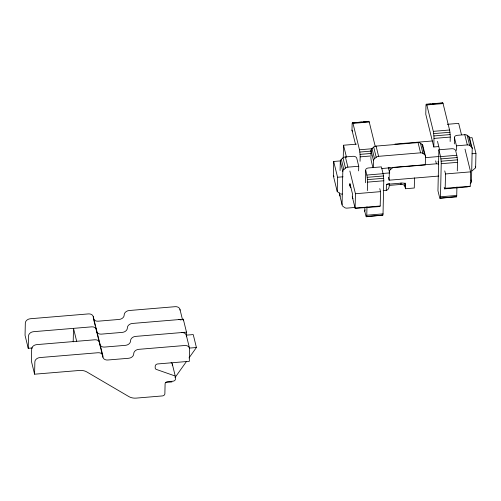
<?xml version="1.0" encoding="UTF-8"?>
<svg xmlns="http://www.w3.org/2000/svg" width="501" height="501" viewBox="0 0 501 501"><rect width="100%" height="100%" fill="white"/><g stroke="black" fill="none" stroke-linecap="round" stroke-linejoin="round"><path stroke-width="0.75" d="M32.44 347.963L28.231 348.314L28.507 335.989A4.997 3.839 -13.8 0 1 33.529 331.687L91.664 326.846A4.997 3.839 -13.8 0 1 96.511 330.328L96.505 330.647A4.997 3.839 -13.8 0 0 101.352 334.129L122.338 332.382A4.997 3.839 -13.8 0 0 127.36 328.08L127.367 327.754A4.997 3.839 -13.8 0 1 132.396 323.452L183.316 319.212L186.497 332.157L186.391 336.778M34.588 374.197L34.863 361.872A4.997 3.839 -13.8 0 1 39.886 357.57L98.021 352.729A4.997 3.839 -13.8 0 1 102.868 356.211L102.862 356.53A4.997 3.839 -13.8 0 0 107.709 360.012L128.694 358.265A4.997 3.839 -13.8 0 0 133.717 353.963L133.723 353.637A4.997 3.839 -13.8 0 1 138.752 349.335L184.737 345.508A4.997 3.839 -13.8 0 1 189.585 348.99L189.309 361.315L157.74 363.939A2.499 1.916 -13.8 0 0 155.229 366.093L155.185 367.859A2.499 1.916 -13.8 0 0 156.437 369.456L174.26 375.694A2.499 1.916 -13.8 0 1 175.507 377.297L175.469 379.063A2.499 1.916 -13.8 0 1 172.958 381.211L167.61 381.656A2.499 1.916 -13.8 0 0 165.098 383.81L164.873 393.78A2.499 1.916 -13.8 0 1 162.387 395.928L136.241 398.107A11.661 8.955 -13.8 0 1 128.889 396.598L86.848 371.961A11.661 8.955 -13.8 0 0 79.496 370.458L34.588 374.197L31.406 361.252L31.682 348.928A4.997 3.839 -13.8 0 1 36.711 344.625L94.839 339.784A4.997 3.839 -13.8 0 1 99.693 343.266L99.68 343.592A4.997 3.839 -13.8 0 0 104.534 347.074L125.513 345.327A4.997 3.839 -13.8 0 0 130.542 341.024L130.548 340.699A4.997 3.839 -13.8 0 1 135.571 336.396L186.497 332.157M73.196 341.87L73.503 328.355L76.678 341.3M93.324 317.709L93.33 317.383A4.997 3.839 -13.8 0 0 88.483 313.902L30.348 318.742A4.997 3.839 -13.8 0 0 25.326 323.045L25.05 335.369L28.231 348.314M172.306 365.461L172.331 364.359A2.499 1.916 -13.8 0 0 171.079 362.755M183.278 320.753L183.316 319.212M342.315 194L340.774 194.125L337.236 191.589L333.359 175.807L333.685 161.466L340.693 160.884M337.236 191.589L337.561 177.248L333.685 161.466M354.714 207.477L346.968 208.122A3.401 2.611 -13.8 0 1 344.613 207.546L343.003 206.393A3.401 2.611 -13.8 0 1 342.064 204.602L339.553 194.375L339.584 192.835M340.085 170.515L340.298 161.278A3.401 2.611 -13.8 0 1 341.319 159.324L342.985 157.903A3.401 2.611 -13.8 0 1 345.377 156.926L352.861 156.306A3.401 2.136 1.3 0 1 356.743 158.141L358.735 166.251L358.628 170.885M342.064 204.602L342.809 171.505L340.298 161.278M343.254 157.696L343.529 145.234L356.449 144.156M350.85 187.443A3.401 2.611 -13.8 0 1 349.911 185.652L349.955 183.61L352.403 193.574L352.328 196.906L355.084 208.115L380.203 205.992L380.528 191.651L379.783 188.62M355.466 144.188L351.996 130.072L352.128 124.167A3.401 0.445 85.2 0 1 352.322 122.914L368.855 121.305A3.401 0.445 85.2 0 1 369.237 122.019L375.168 146.167M355.121 208.078L355.447 193.737L349.861 171.004M360.056 161.291L360.156 156.863A3.401 0.445 85.2 0 0 360.05 154.371L359.824 152.054A3.401 0.445 85.2 0 0 359.474 149.786L352.986 123.371A3.401 0.445 85.2 0 0 352.604 122.657M365.404 182.708L365.68 170.34A3.401 2.136 1.3 0 1 368.523 167.948L381.411 166.871L383.083 173.697A3.401 0.445 85.2 0 1 383.434 175.97L383.66 178.281A3.401 0.445 85.2 0 1 383.772 180.773L383.027 213.871A3.401 0.445 85.2 0 1 382.833 215.123L366.3 216.739A3.401 0.445 85.2 0 1 365.918 216.019L364.759 211.309L364.847 207.445M366.3 216.739L366.582 216.476A3.401 0.445 85.2 0 0 366.776 215.223L366.97 206.756M367.327 190.593L367.521 182.126A3.401 0.445 85.2 0 0 367.408 179.634L367.189 177.323A3.401 0.445 85.2 0 0 366.838 175.049L365.68 170.34M370.903 154.878L371.003 150.45A3.401 2.611 -13.8 0 1 372.03 148.496L373.696 147.075A3.401 2.611 -13.8 0 1 376.088 146.098L418.066 142.603A3.401 2.611 -13.8 0 1 420.427 143.18L422.03 144.332A3.401 2.611 -13.8 0 1 422.976 146.123L425.487 156.35L425.293 164.898L381.856 168.511M373.358 167.672L373.514 160.677L371.003 150.45M383.19 190.593L386.271 190.336L386.409 184.362A3.401 2.136 1.3 0 0 388.413 183.71M438.782 176.064L389.139 180.197L389.333 171.643L388.256 167.265M389.221 183.297C389.49 185.865 389.139 190.042 386.271 190.336M414.502 177.855L414.277 188.007L405.472 188.739L404.864 186.259A3.401 2.136 1.3 0 0 400.982 184.424L401.019 182.928M404.864 186.259L404.94 182.934L405.547 185.408L405.472 188.739M433.803 146.981L433.998 138.426A3.401 0.445 85.2 0 0 433.885 135.934L433.666 133.623A3.401 0.445 85.2 0 0 433.315 131.35L426.827 104.941A3.401 0.445 85.2 0 0 426.445 104.221L426.163 104.477A3.401 0.445 85.2 0 0 425.969 105.736L425.775 114.284L433.803 146.981L438.356 146.599M457.288 170.816L457.476 162.349A3.401 0.445 85.2 0 0 457.369 159.857L457.144 157.546A3.401 0.445 85.2 0 0 456.793 155.272L455.641 150.563A3.401 2.136 1.3 0 0 451.758 148.728L438.87 149.799L437.949 190.768L439.627 197.594A3.401 0.445 85.2 0 0 440.01 198.315L456.543 196.699A3.401 0.445 85.2 0 0 456.737 195.446L456.925 186.979M440.01 198.315L440.291 198.052A3.401 0.445 85.2 0 0 440.485 196.799L441.231 163.702A3.401 0.445 85.2 0 0 441.118 161.209L440.893 158.898A3.401 0.445 85.2 0 0 440.542 156.625L438.87 149.799M444.199 187.361L444.569 188.864L445.189 188.295L445.514 173.953L444.769 170.922M450.148 141.501L450.249 137.074A3.401 0.445 85.2 0 0 450.136 134.581L449.917 132.27A3.401 0.445 85.2 0 0 449.566 129.997L443.078 103.588A3.401 0.445 85.2 0 0 442.69 102.868L426.445 104.221M454.332 143.9L454.47 137.719A3.401 2.136 1.3 0 1 457.313 135.32L464.796 134.7A3.401 2.611 -13.8 0 1 467.157 135.276L468.761 136.429A3.401 2.611 -13.8 0 1 469.7 138.22L472.211 148.44L471.472 181.537A3.401 2.611 -13.8 0 1 470.445 183.491M456.355 150.463L456.461 145.822L454.47 137.719M465.009 149.129L470.596 171.862L470.27 186.203L445.189 188.295M471.961 170.916L475.631 167.779L475.95 153.438L472.074 137.656L468.961 137.919M174.993 377.622L186.359 361.647M188.983 357.958L196.417 347.512L193.236 334.574L187.888 335.019A4.997 3.839 -13.8 0 1 186.078 334.9M442.308 103.381A3.401 0.445 85.2 0 1 442.408 103.125L442.69 102.868M380.203 205.992L379.583 206.562L355.196 208.335M342.809 171.505A3.401 2.611 -13.8 0 1 343.83 169.551L345.496 168.123A3.401 2.611 -13.8 0 1 347.888 167.152L358.735 166.251M373.514 160.677A3.401 2.611 -13.8 0 1 374.541 158.717L376.201 157.295A3.401 2.611 -13.8 0 1 378.599 156.318L420.577 152.824A3.401 2.611 -13.8 0 1 422.938 153.406L424.541 154.552A3.401 2.611 -13.8 0 1 425.487 156.35M389.333 171.643A3.401 2.611 -13.8 0 1 390.36 169.689L392.02 168.267A3.401 2.611 -13.8 0 1 394.412 167.29L436.396 163.796A3.401 2.611 -13.8 0 1 438.638 164.297M470.126 186.309L466.65 187.023L444.569 188.864M426.163 104.477L430.804 104.095M432.35 103.964L436.997 103.575M438.544 103.45L442.408 103.125M426.827 104.941L443.078 103.588M352.322 122.914L355.416 122.657M357.739 122.463L361.609 122.144M363.156 122.012L367.797 121.624M352.986 123.371L369.237 122.019M447.28 124.311L458.678 123.359L461.471 134.725M433.315 131.35L449.566 129.997M433.666 133.623L449.917 132.27M433.885 135.934L450.136 134.581M433.998 138.426L450.249 137.074M394.97 144.081L432.357 140.969M359.474 149.786L371.855 148.753M359.824 152.054L371.429 151.089M456.461 145.822L467.308 144.921A3.401 2.611 -13.8 0 1 469.669 145.497L471.272 146.649A3.401 2.611 -13.8 0 1 472.211 148.44M360.05 154.371L371.654 153.406M360.156 156.863L371.767 155.899M425.324 157.652L439.346 156.487M472.055 153.763L475.95 153.438M440.542 156.625L456.793 155.272M440.893 158.898L457.144 157.546M441.118 161.209L457.369 159.857M441.231 163.702L457.476 162.349M337.561 177.248L343.01 176.797M382.733 173.484L389.74 172.901M366.838 175.049L383.083 173.697M367.189 177.323L383.434 175.97M367.408 179.634L383.66 178.281M445.514 173.953L470.596 171.862M367.521 182.126L383.772 180.773M386.409 184.362L402.247 183.04A3.401 2.611 -13.8 0 1 405.547 185.408M389.283 185.401L400.982 184.424M355.447 193.737L380.528 191.651M440.485 196.799L456.737 195.446M440.291 198.052L456.543 196.699M366.776 215.223L383.027 213.871M366.582 216.476L382.833 215.123M196.417 347.512L191.069 347.957A4.997 3.839 -13.8 0 1 189.259 347.838M165.687 382.445L171.937 381.925M333.359 175.807L334.098 176.352M468.761 136.429L471.272 146.649M475.261 166.276L475.631 167.779M467.157 135.276L469.669 145.497M464.796 134.7L467.308 144.921M471.109 180.078L471.472 181.537M437.505 141.363L439.552 149.699M438.037 161.454L438.575 163.645M435.676 160.877L436.396 163.796M422.03 144.332L424.541 154.552M420.427 143.18L422.938 153.406M418.066 142.603L420.577 152.824M389.822 167.497L390.36 169.689M388.413 177.248L389.139 180.197M376.088 146.098L378.599 156.318M373.696 147.075L376.201 157.295M372.03 148.496L374.541 158.717M372.963 167.747L371.335 161.115A3.401 0.445 85.2 0 1 370.878 157.164M343.529 145.234L346.51 157.358M345.377 156.926L347.888 167.152M349.541 184.143L349.911 185.652M342.985 157.903L345.496 168.123M341.319 159.324L343.83 169.551M179.984 309.461L182.458 319.525M186.341 335.344L189.522 348.289M172.256 363.858L175.431 376.796M93.255 316.638L102.793 355.466M95.159 325.6L93.393 318.411A4.997 3.839 -13.8 0 0 98.177 321.191L119.157 319.444A4.997 3.839 -13.8 0 0 124.185 315.142L124.192 314.816A4.997 3.839 -13.8 0 1 129.214 310.514L175.2 306.681A4.997 3.839 -13.8 0 1 180.047 310.163M95.509 327.04L99.749 344.293M99.924 345.014L102.93 357.232M340.386 196.085A3.401 2.611 -13.8 0 1 339.553 194.375M353.042 198.509A3.401 2.611 -13.8 0 1 352.328 196.906M352.71 131.675A3.401 2.611 -13.8 0 1 351.996 130.072M382.551 215.386A3.401 0.445 85.2 0 1 382.169 214.666M364.759 211.309A3.401 2.136 1.3 0 1 365.185 209.913M456.261 196.962A3.401 0.445 85.2 0 1 456.004 196.674M178.381 319.625A4.997 3.839 -13.8 0 1 181.068 320.033M181.556 332.564A4.997 3.839 -13.8 0 1 186.41 336.046"/></g></svg>
